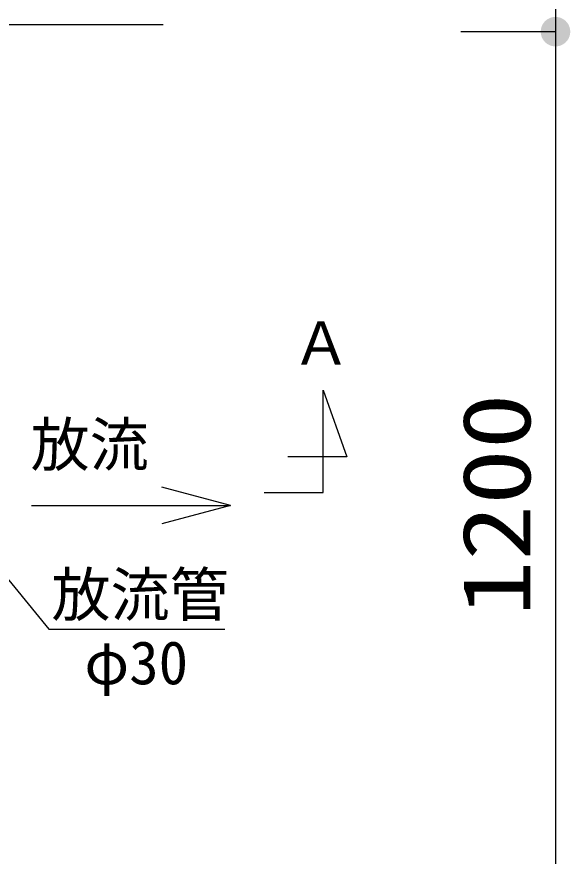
# Model space of a CAD drawing. Units: millimetres, scale not verified. Extents: x -8093 to 8093, y -5792 to 5792.
# Drawn here: x -3096 to -2393, y 115 to 1181 of the extents above; entities that cross this region are included whole.
import ezdxf
from ezdxf.enums import TextEntityAlignment as Align

# ---------------------------------------------------------------- set-up
doc = ezdxf.new("R2010")
doc.units = ezdxf.units.MM
doc.header["$LTSCALE"] = 30
doc.layers.add('0-1_00クル-フ-0躯体', color=3, linetype='Continuous', lineweight=25)
doc.layers.add('0-4_00クル-フ-6寸法', color=132, linetype='Continuous', lineweight=25)
doc.styles.add('ＭＳ ゴシック', font='')
doc.styles.get('ＭＳ ゴシック').set_extended_font_data('MS Gothic')

msp = doc.modelspace()

# ---------------------------------------------------------------- linework, layer by layer
at = {"layer": '0-1_00クル-フ-0躯体'}
msp.add_line((-2825.06, 560.24), (-2912, 583.53), dxfattribs=at)
at = {"layer": '0-1_00クル-フ-0躯体', "color": 4}
for points in [[(-3565.41, 955), (-3375.18, 1171.27), (-2910.58, 1171.27)], [(-3185.41, 562), (-3055.61, 403.42), (-2832.27, 403.42)]]:
    msp.add_lwpolyline(points, dxfattribs=at)
at = {"layer": '0-1_00クル-フ-0躯体'}
for points in [[(-2782.19, 577), (-2707.19, 577), (-2707.19, 707), (-2677.19, 622), (-2752.19, 622)], [(-3077.81, 560.24), (-2825.06, 560.24), (-2912, 536.94)]]:
    msp.add_lwpolyline(points, dxfattribs=at)
at = {"layer": '0-4_00クル-フ-6寸法', "color": 4}
for p, q in [((-2412.18, 1522), (-2412.18, 1162)), ((-2532.18, 1162), (-2412.18, 1162)), ((-2532.18, 1162), (-2412.18, 1162)), ((-2412.18, 1162), (-2412.18, -38))]:
    msp.add_line(p, q, dxfattribs=at)
at = {"layer": '0-4_00クル-フ-6寸法'}
for points in [[(-2412.18, 1162), (-2428.01, 1172.04), (-2426.62, 1173.95)], [(-2412.18, 1162), (-2428.01, 1172.04), (-2426.62, 1173.95)], [(-2412.18, 1162), (-2426.62, 1173.95), (-2425.01, 1175.67)], [(-2412.18, 1162), (-2426.62, 1173.95), (-2425.01, 1175.67)], [(-2412.18, 1162), (-2425.01, 1175.67), (-2423.2, 1177.17)], [(-2412.18, 1162), (-2425.01, 1175.67), (-2423.2, 1177.17)], [(-2412.18, 1162), (-2423.2, 1177.17), (-2421.21, 1178.43)], [(-2412.18, 1162), (-2423.2, 1177.17), (-2421.21, 1178.43)], [(-2412.18, 1162), (-2421.21, 1178.43), (-2419.08, 1179.43)], [(-2412.18, 1162), (-2421.21, 1178.43), (-2419.08, 1179.43)], [(-2412.18, 1162), (-2419.08, 1179.43), (-2416.84, 1180.16)], [(-2412.18, 1162), (-2419.08, 1179.43), (-2416.84, 1180.16)], [(-2412.18, 1162), (-2416.84, 1180.16), (-2414.53, 1180.6)], [(-2412.18, 1162), (-2416.84, 1180.16), (-2414.53, 1180.6)], [(-2412.18, 1162), (-2414.53, 1180.6), (-2412.18, 1180.75)], [(-2412.18, 1162), (-2414.53, 1180.6), (-2412.18, 1180.75)], [(-2412.18, 1162), (-2412.18, 1180.75), (-2409.83, 1180.6)], [(-2412.18, 1162), (-2412.18, 1180.75), (-2409.83, 1180.6)], [(-2412.18, 1162), (-2409.83, 1180.6), (-2407.51, 1180.16)], [(-2412.18, 1162), (-2409.83, 1180.6), (-2407.51, 1180.16)], [(-2412.18, 1162), (-2407.51, 1180.16), (-2405.27, 1179.43)], [(-2412.18, 1162), (-2407.51, 1180.16), (-2405.27, 1179.43)], [(-2412.18, 1162), (-2405.27, 1179.43), (-2403.14, 1178.43)], [(-2412.18, 1162), (-2405.27, 1179.43), (-2403.14, 1178.43)], [(-2412.18, 1162), (-2403.14, 1178.43), (-2401.15, 1177.17)], [(-2412.18, 1162), (-2403.14, 1178.43), (-2401.15, 1177.17)], [(-2412.18, 1162), (-2401.15, 1177.17), (-2399.34, 1175.67)], [(-2412.18, 1162), (-2401.15, 1177.17), (-2399.34, 1175.67)], [(-2412.18, 1162), (-2399.34, 1175.67), (-2397.73, 1173.95)], [(-2412.18, 1162), (-2399.34, 1175.67), (-2397.73, 1173.95)], [(-2412.18, 1162), (-2397.73, 1173.95), (-2396.34, 1172.04)], [(-2412.18, 1162), (-2397.73, 1173.95), (-2396.34, 1172.04)], [(-2412.18, 1162), (-2430.89, 1163.17), (-2430.59, 1165.51)], [(-2412.18, 1162), (-2430.89, 1163.17), (-2430.59, 1165.51)], [(-2412.18, 1162), (-2430.89, 1160.82), (-2430.89, 1163.17)], [(-2412.18, 1162), (-2430.89, 1160.82), (-2430.89, 1163.17)], [(-2412.18, 1162), (-2430.59, 1158.48), (-2430.89, 1160.82)], [(-2412.18, 1162), (-2430.59, 1158.48), (-2430.89, 1160.82)], [(-2412.18, 1162), (-2430.59, 1165.51), (-2430.01, 1167.79)], [(-2412.18, 1162), (-2430.59, 1165.51), (-2430.01, 1167.79)], [(-2412.18, 1162), (-2430.01, 1156.2), (-2430.59, 1158.48)], [(-2412.18, 1162), (-2430.01, 1156.2), (-2430.59, 1158.48)], [(-2412.18, 1162), (-2430.01, 1167.79), (-2429.14, 1169.98)], [(-2412.18, 1162), (-2430.01, 1167.79), (-2429.14, 1169.98)], [(-2412.18, 1162), (-2429.14, 1154.01), (-2430.01, 1156.2)], [(-2412.18, 1162), (-2429.14, 1154.01), (-2430.01, 1156.2)], [(-2412.18, 1162), (-2429.14, 1169.98), (-2428.01, 1172.04)], [(-2412.18, 1162), (-2429.14, 1169.98), (-2428.01, 1172.04)], [(-2412.18, 1162), (-2428.01, 1151.95), (-2429.14, 1154.01)], [(-2412.18, 1162), (-2428.01, 1151.95), (-2429.14, 1154.01)], [(-2412.18, 1162), (-2426.62, 1150.05), (-2428.01, 1151.95)], [(-2412.18, 1162), (-2426.62, 1150.05), (-2428.01, 1151.95)], [(-2412.18, 1162), (-2425.01, 1148.33), (-2426.62, 1150.05)], [(-2412.18, 1162), (-2425.01, 1148.33), (-2426.62, 1150.05)], [(-2412.18, 1162), (-2423.2, 1146.83), (-2425.01, 1148.33)], [(-2412.18, 1162), (-2423.2, 1146.83), (-2425.01, 1148.33)], [(-2412.18, 1162), (-2421.21, 1145.57), (-2423.2, 1146.83)], [(-2412.18, 1162), (-2421.21, 1145.57), (-2423.2, 1146.83)], [(-2412.18, 1162), (-2419.08, 1144.56), (-2421.21, 1145.57)], [(-2412.18, 1162), (-2419.08, 1144.56), (-2421.21, 1145.57)], [(-2412.18, 1162), (-2416.84, 1143.84), (-2419.08, 1144.56)], [(-2412.18, 1162), (-2416.84, 1143.84), (-2419.08, 1144.56)], [(-2412.18, 1162), (-2414.53, 1143.4), (-2416.84, 1143.84)], [(-2412.18, 1162), (-2414.53, 1143.4), (-2416.84, 1143.84)], [(-2412.18, 1162), (-2412.18, 1143.25), (-2414.53, 1143.4)], [(-2412.18, 1162), (-2412.18, 1143.25), (-2414.53, 1143.4)], [(-2412.18, 1162), (-2396.34, 1172.04), (-2395.21, 1169.98)], [(-2412.18, 1162), (-2396.34, 1172.04), (-2395.21, 1169.98)], [(-2412.18, 1162), (-2395.21, 1169.98), (-2394.34, 1167.79)], [(-2412.18, 1162), (-2395.21, 1169.98), (-2394.34, 1167.79)], [(-2412.18, 1162), (-2394.34, 1167.79), (-2393.76, 1165.51)], [(-2412.18, 1162), (-2394.34, 1167.79), (-2393.76, 1165.51)], [(-2412.18, 1162), (-2393.76, 1165.51), (-2393.46, 1163.17)], [(-2412.18, 1162), (-2393.76, 1165.51), (-2393.46, 1163.17)], [(-2412.18, 1162), (-2393.46, 1163.17), (-2393.46, 1160.82)], [(-2412.18, 1162), (-2393.46, 1163.17), (-2393.46, 1160.82)], [(-2412.18, 1162), (-2409.83, 1143.4), (-2412.18, 1143.25)], [(-2412.18, 1162), (-2407.51, 1143.84), (-2409.83, 1143.4)], [(-2412.18, 1162), (-2405.27, 1144.56), (-2407.51, 1143.84)], [(-2412.18, 1162), (-2403.14, 1145.57), (-2405.27, 1144.56)], [(-2412.18, 1162), (-2401.15, 1146.83), (-2403.14, 1145.57)], [(-2412.18, 1162), (-2399.34, 1148.33), (-2401.15, 1146.83)], [(-2412.18, 1162), (-2397.73, 1150.05), (-2399.34, 1148.33)], [(-2412.18, 1162), (-2396.34, 1151.95), (-2397.73, 1150.05)], [(-2412.18, 1162), (-2395.21, 1154.01), (-2396.34, 1151.95)], [(-2412.18, 1162), (-2394.34, 1156.2), (-2395.21, 1154.01)], [(-2412.18, 1162), (-2393.76, 1158.48), (-2394.34, 1156.2)], [(-2412.18, 1162), (-2393.46, 1160.82), (-2393.76, 1158.48)], [(-2412.18, 1162), (-2409.83, 1143.4), (-2412.18, 1143.25)], [(-2412.18, 1162), (-2407.51, 1143.84), (-2409.83, 1143.4)], [(-2412.18, 1162), (-2405.27, 1144.56), (-2407.51, 1143.84)], [(-2412.18, 1162), (-2403.14, 1145.57), (-2405.27, 1144.56)], [(-2412.18, 1162), (-2401.15, 1146.83), (-2403.14, 1145.57)], [(-2412.18, 1162), (-2399.34, 1148.33), (-2401.15, 1146.83)], [(-2412.18, 1162), (-2397.73, 1150.05), (-2399.34, 1148.33)], [(-2412.18, 1162), (-2396.34, 1151.95), (-2397.73, 1150.05)], [(-2412.18, 1162), (-2395.21, 1154.01), (-2396.34, 1151.95)], [(-2412.18, 1162), (-2394.34, 1156.2), (-2395.21, 1154.01)], [(-2412.18, 1162), (-2393.76, 1158.48), (-2394.34, 1156.2)], [(-2412.18, 1162), (-2393.46, 1160.82), (-2393.76, 1158.48)]]:
    msp.add_solid(points, dxfattribs=at)

# ---------------------------------------------------------------- texts
at = {"layer": '0-1_00クル-フ-0躯体', "color": 4, "style": 'ＭＳ ゴシック'}
for s, p in [('Ａ', (-2747.15, 722.59)), ('放流', (-3078.72, 593.89)), ('放流管', (-3052.19, 403.42)), ('φ30', (-3010.44, 316.9))]:
    msp.add_text(s, height=54.99, dxfattribs=at).set_placement(p, align=Align.BOTTOM_LEFT)
at = {"layer": '0-4_00クル-フ-6寸法', "color": 3, "style": 'ＭＳ ゴシック', "width": 1.2}
msp.add_text('1200', height=86.66, rotation=90, dxfattribs=at).set_placement((-2418.02, 419.71), align=Align.BOTTOM_LEFT)

doc.saveas('drawing.dxf')
